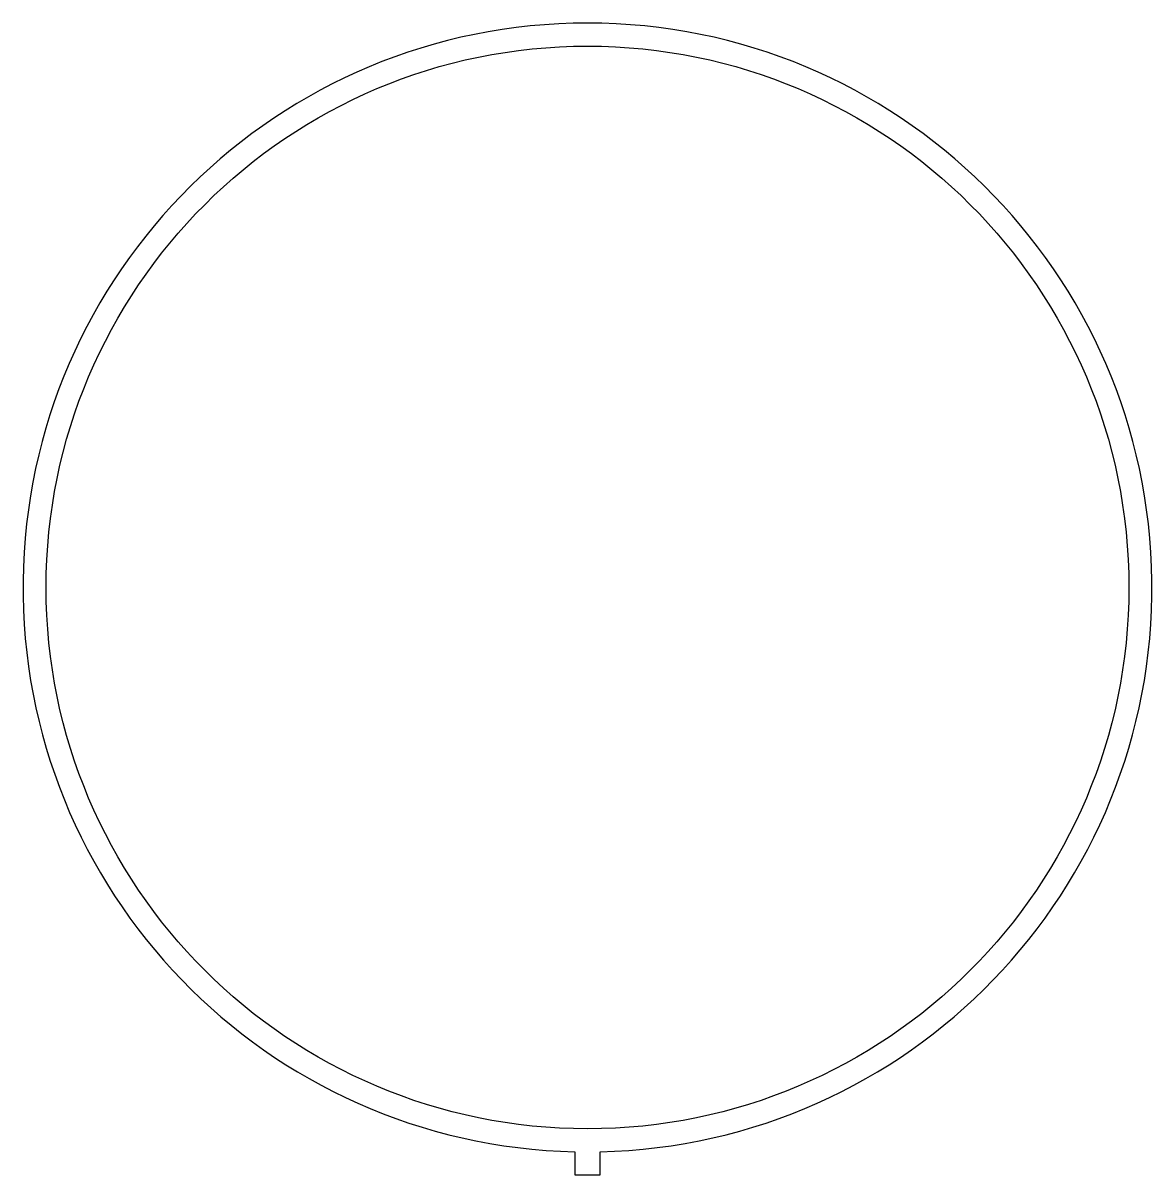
# Model space of a CAD drawing. Header units: millimetres. Extents: x -135 to 135, y -140 to 135.
import ezdxf

# ---------------------------------------------------------------- set-up
doc = ezdxf.new("R2010")
doc.units = ezdxf.units.MM
doc.layers.get('0').update_dxf_attribs({"linetype": 'CONTINUOUS'})

msp = doc.modelspace()

# ---------------------------------------------------------------- linework, layer by layer
msp.add_lwpolyline([(3, -134.47, 89.655513), (-3, -134.47), (-3, -139.97, 0.010716), (3, -139.97)], format="xyb", close=True)
msp.add_circle((0, 0), 129)

doc.saveas('drawing.dxf')
